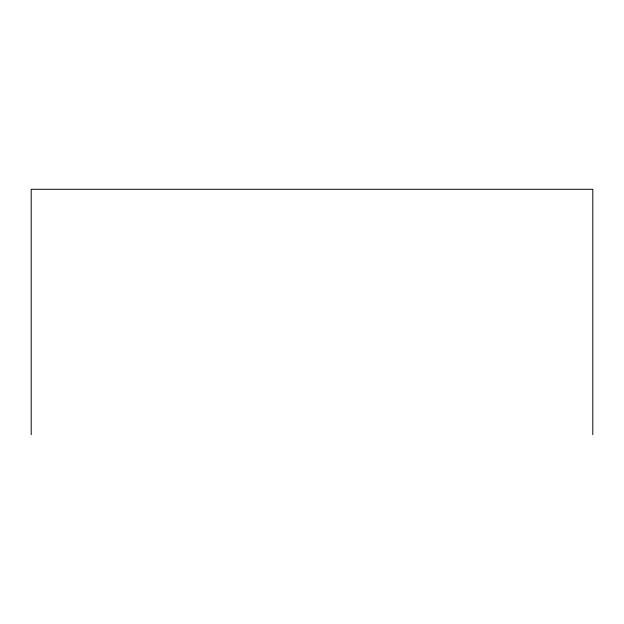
<?xml version="1.0" encoding="UTF-8"?>
<svg xmlns="http://www.w3.org/2000/svg" width="624" height="624" viewBox="0 0 624 624"><rect width="100%" height="100%" fill="white"/><g stroke="black" fill="none" stroke-linecap="round" stroke-linejoin="round"><path stroke-width="0.94" d="M592.8 434.717L592.8 189.283L31.2 189.283L31.2 434.717"/></g></svg>
